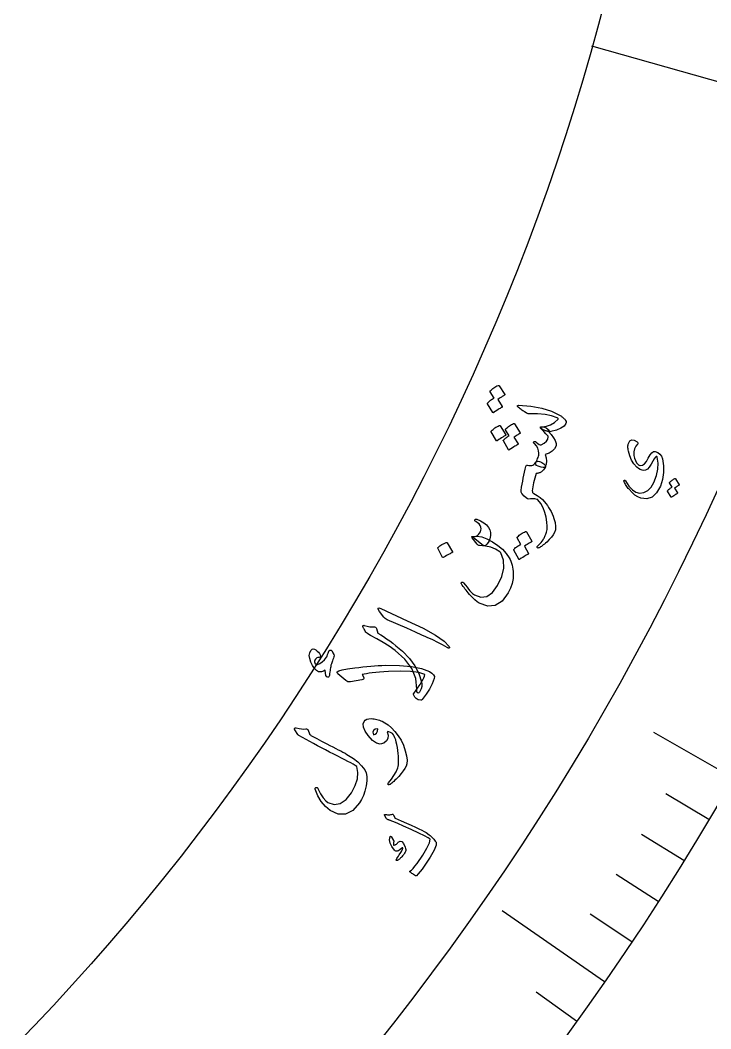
# Model space of a CAD drawing. Header units: millimetres. Extents: x -92 to 93, y -93 to 102.
# Drawn here: x 44.82 to 63.27, y -43.16 to -16.23 of the extents above; entities that cross this region are included whole.
import ezdxf

# ---------------------------------------------------------------- set-up
doc = ezdxf.new("R2010")
doc.units = ezdxf.units.MM
for name, color, linetype in [('CUT_OUTER', 1, 'Continuous'), ('ENGRAVE', 7, 'Continuous'), ('ENGRAVE_FINE', 8, 'Continuous'), ('TEXT', 5, 'Continuous')]:
    doc.layers.add(name, color=color, linetype=linetype)

msp = doc.modelspace()

# ---------------------------------------------------------------- linework, layer by layer
at = {"layer": 'CUT_OUTER'}
msp.add_arc((0.0002, -0.0002), 92.4998, 173.917974, 358.242301, dxfattribs=at)
at = {"layer": 'ENGRAVE'}
for points in [[(70.7822, -19.9409), (60.0981, -16.931)], [(63.8665, -36.4532), (61.7457, -35.2426)], [(60.4329, -41.9002), (57.6963, -40.0028)]]:
    msp.add_lwpolyline(points, dxfattribs=at)
for radius in [90.65, 90.65, 88.2219, 83.7125, 83.7125, 80.1513, 73.5375, 73.5375, 69.6525, 62.4375, 62.4375]:
    msp.add_circle((0, 0), radius, dxfattribs=at)
at = {"layer": 'ENGRAVE_FINE'}
for points in [[(63.2188, -37.5652), (62.0737, -36.8848)], [(62.5514, -38.6663), (61.4184, -37.9659)], [(61.8645, -39.7561), (60.744, -39.036)], [(61.1583, -40.8342), (60.0505, -40.0945)], [(59.6886, -42.9539), (58.6074, -42.1759)]]:
    msp.add_lwpolyline(points, dxfattribs=at)
at = {"layer": 'TEXT'}
for points in [[(57.3772, -26.153), (57.3752, -26.1479), (57.3753, -26.1421), (57.3774, -26.1355), (57.3816, -26.1282), (57.4046, -26.1056), (57.4282, -26.0843), (57.4525, -26.0644), (57.4775, -26.0458), (57.5034, -26.0285), (57.5305, -26.0123), (57.5588, -25.9973), (57.5883, -25.9834), (57.5961, -25.9817), (57.6032, -25.9826), (57.6096, -25.9861), (57.6152, -25.9922), (57.7714, -26.2246), (57.7726, -26.2296), (57.7702, -26.235), (57.7641, -26.2409), (57.7543, -26.2472), (57.7463, -26.2509), (57.7345, -26.2576), (57.719, -26.2672), (57.6999, -26.2798), (57.6767, -26.2954), (57.6493, -26.3142), (57.6177, -26.336), (57.5819, -26.361), (57.7012, -26.5442), (57.7041, -26.5515), (57.7024, -26.5583), (57.6962, -26.5648), (57.6855, -26.5709), (57.6761, -26.5761), (57.6619, -26.5846), (57.6427, -26.5962), (57.6186, -26.6111), (57.5893, -26.6296), (57.5548, -26.652), (57.515, -26.6782), (57.47, -26.7083), (57.4637, -26.7106), (57.4585, -26.7106), (57.4545, -26.7081), (57.4516, -26.7031), (57.3072, -26.4707), (57.3053, -26.4656), (57.3054, -26.4598), (57.3076, -26.4532), (57.3118, -26.4459), (57.3303, -26.4262), (57.3497, -26.4078), (57.37, -26.3906), (57.3912, -26.3747), (57.4132, -26.3599), (57.4357, -26.3462), (57.4588, -26.3337), (57.4825, -26.3222)], [(58.132, -26.5141), (58.4618, -26.5358), (58.7581, -26.5884), (59.0207, -26.6724), (59.2496, -26.7883), (59.2647, -26.7974), (59.28, -26.8077), (59.2953, -26.8191), (59.3108, -26.8316), (59.3262, -26.8449), (59.3411, -26.8587), (59.3556, -26.873), (59.3697, -26.8877), (59.3925, -26.9171), (59.4054, -26.9455), (59.4085, -26.9729), (59.4016, -26.9993), (59.3515, -27.0679), (59.2678, -27.1267), (59.1506, -27.1756), (58.9999, -27.2144), (58.9777, -27.2185), (58.9516, -27.2181), (58.9215, -27.2133), (58.8874, -27.2041), (58.8712, -27.1982), (58.8553, -27.1923), (58.8396, -27.1862), (58.8242, -27.1801), (58.8092, -27.1737), (58.7946, -27.1668), (58.7804, -27.1595), (58.7666, -27.1517), (58.7435, -27.1363), (58.7285, -27.1221), (58.7216, -27.1089), (58.7228, -27.097), (58.7273, -27.0919), (58.7355, -27.0882), (58.7475, -27.0857), (58.7631, -27.0845), (58.8798, -27.073), (58.9901, -27.0351), (59.0939, -26.9705), (59.1911, -26.8794), (59.1938, -26.8716), (59.1913, -26.8639), (59.1835, -26.8565), (59.1704, -26.8493), (59.0201, -26.7962), (58.8432, -26.761), (58.6396, -26.7435), (58.4096, -26.7433), (58.3936, -26.7396), (58.3695, -26.7292), (58.3373, -26.7121), (58.2969, -26.6883), (58.2739, -26.6738), (58.2508, -26.6582), (58.2275, -26.6415), (58.2042, -26.6237), (58.1808, -26.6052), (58.1578, -26.5867), (58.135, -26.5681), (58.1124, -26.5494), (58.1071, -26.5444), (58.1043, -26.5389), (58.1039, -26.5327), (58.1059, -26.526), (58.1094, -26.521), (58.115, -26.5174), (58.1225, -26.515), (58.132, -26.5141)], [(57.4042, -27.2243), (57.4024, -27.2191), (57.4025, -27.2132), (57.4048, -27.2066), (57.4091, -27.1993), (57.4325, -27.1769), (57.4566, -27.1558), (57.4813, -27.1361), (57.5066, -27.1177), (57.5329, -27.1006), (57.5603, -27.0846), (57.5889, -27.0699), (57.6186, -27.0563), (57.6282, -27.0539), (57.636, -27.0542), (57.6422, -27.0571), (57.6468, -27.0627), (57.799, -27.2984), (57.8006, -27.3051), (57.7979, -27.3116), (57.7911, -27.3178), (57.7801, -27.3237), (57.7707, -27.3289), (57.7563, -27.3373), (57.737, -27.3489), (57.7126, -27.3637), (57.6831, -27.382), (57.6483, -27.4042), (57.6081, -27.4303), (57.5627, -27.4602), (57.5558, -27.4637), (57.5502, -27.4645), (57.5459, -27.4624), (57.543, -27.4576)], [(57.7898, -27.1708), (57.7879, -27.1657), (57.7881, -27.1598), (57.7903, -27.1531), (57.7947, -27.1458), (57.8181, -27.1231), (57.8421, -27.1018), (57.8668, -27.0818), (57.8922, -27.0632), (57.9184, -27.0459), (57.9458, -27.0298), (57.9744, -27.0148), (58.0042, -27.001), (58.0121, -26.9993), (58.0192, -27.0003), (58.0255, -27.0038), (58.0311, -27.0101), (58.1837, -27.2459), (58.1848, -27.251), (58.1823, -27.2564), (58.176, -27.2623), (58.1662, -27.2686), (58.1595, -27.2727), (58.1491, -27.2791), (58.1351, -27.2879), (58.1173, -27.299), (58.096, -27.3125), (58.0714, -27.3286), (58.0434, -27.3471), (58.0121, -27.3681), (58.1241, -27.5415), (58.1257, -27.5483), (58.123, -27.5548), (58.1162, -27.561), (58.1051, -27.567), (58.0957, -27.5722), (58.0813, -27.5807), (58.0619, -27.5924), (58.0374, -27.6073), (58.0078, -27.6257), (57.9729, -27.6481), (57.9326, -27.6743), (57.8869, -27.7044), (57.8806, -27.7068), (57.8754, -27.7067), (57.8714, -27.7041), (57.8686, -27.6991), (57.7305, -27.4647), (57.7287, -27.4595), (57.7289, -27.4536), (57.7311, -27.447), (57.7355, -27.4397), (57.7521, -27.4236), (57.7692, -27.408), (57.7867, -27.3929), (57.8046, -27.3781), (57.8231, -27.364), (57.8422, -27.3509), (57.8619, -27.3387), (57.8823, -27.3274)], [(58.7379, -27.0867), (58.7814, -27.086), (58.8266, -27.0965), (58.8735, -27.1181), (58.9222, -27.1509), (58.9407, -27.1661), (58.95, -27.1767), (58.9503, -27.1827), (58.9415, -27.184), (58.9268, -27.184), (58.9195, -27.1869), (58.9194, -27.1927), (58.9266, -27.2014), (59.0065, -27.2968), (59.0677, -27.3795), (59.1102, -27.4492), (59.1341, -27.506), (59.1406, -27.5289), (59.1433, -27.5513), (59.1424, -27.5733), (59.1377, -27.5949), (59.0971, -27.6739), (59.0345, -27.7395), (58.9501, -27.7916), (58.8437, -27.8301), (58.8712, -27.9171), (58.8815, -28.0009), (58.8746, -28.0814), (58.8505, -28.1586), (58.831, -28.1735), (58.7929, -28.1756), (58.7361, -28.1649), (58.6608, -28.1412), (58.6192, -28.1206), (58.5946, -28.0964), (58.5869, -28.0684), (58.5962, -28.0369), (58.6154, -28.0019), (58.6321, -27.9681), (58.6462, -27.9355), (58.6578, -27.9041), (58.6669, -27.8742), (58.6737, -27.8459), (58.6782, -27.8194), (58.6803, -27.7946), (58.6728, -27.7262), (58.6501, -27.6604), (58.6125, -27.5971), (58.5597, -27.5363), (58.5446, -27.5196), (58.5379, -27.5052), (58.5397, -27.4931), (58.55, -27.4832), (58.5651, -27.4764), (58.58, -27.4765), (58.5947, -27.4834), (58.6092, -27.4971), (58.6494, -27.5359), (58.685, -27.5605), (58.7161, -27.5707), (58.7427, -27.5667), (58.821, -27.5196), (58.8785, -27.4687), (58.9151, -27.4142), (58.9309, -27.356), (58.9301, -27.3517), (58.9279, -27.3459), (58.9242, -27.3385), (58.919, -27.3296), (58.9042, -27.3117), (58.8672, -27.2718), (58.808, -27.21), (58.7265, -27.1263), (58.7234, -27.1223), (58.7214, -27.117), (58.7203, -27.1105), (58.7202, -27.1027), (58.7222, -27.0969), (58.7258, -27.0923), (58.7311, -27.0889), (58.7379, -27.0867)], [(61.3133, -27.5524), (61.265, -27.6046), (61.2333, -27.6728), (61.2179, -27.757), (61.219, -27.8572), (61.2319, -27.9265), (61.2559, -27.9903), (61.2909, -28.0487), (61.3371, -28.1015), (61.3475, -28.1095), (61.3595, -28.1153), (61.3731, -28.1189), (61.3882, -28.1204), (61.4426, -28.1087), (61.4964, -28.072), (61.5495, -28.0102), (61.6019, -27.9233), (61.6526, -27.837), (61.6998, -27.779), (61.7436, -27.7493), (61.7842, -27.7479), (61.8545, -27.7774), (61.9102, -27.819), (61.9513, -27.8728), (61.9777, -27.9388), (62.0098, -28.1254), (62.0117, -28.3101), (61.9833, -28.4928), (61.9247, -28.673), (61.8253, -28.8535), (61.7048, -28.9667), (61.5637, -29.0129), (61.4021, -28.9919), (61.3239, -28.9582), (61.2455, -28.9076), (61.1671, -28.8401), (61.0884, -28.7559), (61.0678, -28.7298), (61.0483, -28.7039), (61.0299, -28.678), (61.0126, -28.6522), (60.9963, -28.6263), (60.981, -28.6002), (60.9667, -28.5738), (60.9534, -28.5472), (60.9488, -28.5341), (60.949, -28.5245), (60.954, -28.5181), (60.9637, -28.5152), (60.9738, -28.5158), (60.9827, -28.5189), (60.9904, -28.5247), (60.9969, -28.533), (61.0858, -28.6695), (61.177, -28.7687), (61.2709, -28.8305), (61.3674, -28.8548), (61.4868, -28.8426), (61.591, -28.7912), (61.68, -28.7005), (61.7535, -28.5705), (61.8197, -28.391), (61.8559, -28.2188), (61.8622, -28.054), (61.8386, -27.8968), (61.8352, -27.8865), (61.8298, -27.8807), (61.8223, -27.8795), (61.8128, -27.8828), (61.7888, -27.903), (61.7582, -27.9428), (61.7208, -28.0024), (61.6768, -28.0817), (61.6284, -28.1607), (61.58, -28.2157), (61.5316, -28.2467), (61.4832, -28.2538), (61.4343, -28.2449), (61.387, -28.2269), (61.3412, -28.1998), (61.2971, -28.1637), (61.2179, -28.0761), (61.154, -27.9758), (61.1052, -27.863), (61.0715, -27.7376), (61.0646, -27.7053), (61.0599, -27.6747), (61.0571, -27.646), (61.0564, -27.6191), (61.0576, -27.594), (61.0605, -27.5708), (61.065, -27.5495), (61.0713, -27.5302), (61.1106, -27.4611), (61.1623, -27.4311), (61.2264, -27.4402), (61.303, -27.4885), (61.3211, -27.5072), (61.3289, -27.5241), (61.3263, -27.5392), (61.3133, -27.5524)], [(58.8533, -28.1529), (58.8299, -28.1967), (58.8048, -28.234), (58.7781, -28.2647), (58.7497, -28.289), (58.7353, -28.299), (58.7199, -28.3075), (58.7035, -28.3144), (58.6862, -28.3197), (58.668, -28.324), (58.6493, -28.3278), (58.6299, -28.331), (58.6099, -28.3337), (58.57, -28.4608), (58.539, -28.5799), (58.5168, -28.6912), (58.5035, -28.7947), (58.5047, -28.8184), (58.5124, -28.8387), (58.5266, -28.8556), (58.5472, -28.869), (58.6338, -28.9206), (58.7095, -28.9738), (58.7743, -29.0288), (58.8281, -29.0856), (58.8677, -29.135), (58.9051, -29.1862), (58.9402, -29.2393), (58.973, -29.2942), (59.0034, -29.3509), (59.0313, -29.4093), (59.0565, -29.4693), (59.0791, -29.531), (59.1121, -29.6457), (59.1258, -29.747), (59.1204, -29.8348), (59.0959, -29.9089), (59.0588, -29.9731), (59.0126, -30.0367), (58.9574, -30.0997), (58.8932, -30.1621), (58.8592, -30.1913), (58.8273, -30.2175), (58.7977, -30.2407), (58.7702, -30.261), (58.7449, -30.2786), (58.722, -30.2938), (58.7014, -30.3066), (58.6831, -30.317), (58.6695, -30.3219), (58.6573, -30.3226), (58.6464, -30.319), (58.6368, -30.3111), (58.6309, -30.3008), (58.6309, -30.29), (58.637, -30.2788), (58.649, -30.267), (58.6973, -30.2215), (58.7377, -30.1786), (58.77, -30.1383), (58.7944, -30.1007), (58.8059, -30.0807), (58.8174, -30.059), (58.8289, -30.0358), (58.8402, -30.0109), (58.8515, -29.9845), (58.8627, -29.9564), (58.8739, -29.9267), (58.885, -29.8954), (58.8997, -29.8249), (58.9025, -29.7358), (58.8935, -29.6284), (58.8725, -29.5026), (58.8384, -29.3721), (58.7901, -29.2504), (58.7277, -29.1376), (58.6512, -29.0335), (58.648, -29.0292), (58.6442, -29.0264), (58.6396, -29.0251), (58.6343, -29.0251), (58.5717, -29.014), (58.5129, -29.0091), (58.458, -29.0106), (58.4069, -29.0183), (58.3787, -29.0135), (58.3389, -28.9863), (58.2875, -28.9365), (58.2245, -28.8644), (58.2138, -28.847), (58.2072, -28.8286), (58.2046, -28.8091), (58.2061, -28.7885), (58.2194, -28.7028), (58.2331, -28.6186), (58.2472, -28.536), (58.2618, -28.4551), (58.2771, -28.3754), (58.2936, -28.2967), (58.3111, -28.2191), (58.3299, -28.1426), (58.3361, -28.1251), (58.3456, -28.1136), (58.3583, -28.1079), (58.3743, -28.1082), (58.4066, -28.1168), (58.4375, -28.1212), (58.467, -28.1214), (58.495, -28.1175), (58.5209, -28.107), (58.5468, -28.0891), (58.5728, -28.0639), (58.5989, -28.0312), (58.6151, -28.0167), (58.6364, -28.009), (58.6627, -28.008), (58.694, -28.0138), (58.727, -28.0248), (58.7582, -28.0392), (58.7878, -28.0573), (58.8157, -28.0789), (58.8372, -28.1006), (58.8507, -28.1201), (58.856, -28.1376), (58.8533, -28.1529)], [(62.167, -28.5867), (62.1657, -28.5832), (62.1658, -28.5791), (62.1674, -28.5746), (62.1703, -28.5695), (62.186, -28.5538), (62.2021, -28.539), (62.2187, -28.5251), (62.2357, -28.5121), (62.2533, -28.5), (62.2717, -28.4886), (62.2909, -28.4781), (62.3108, -28.4683), (62.3161, -28.4671), (62.3209, -28.4677), (62.3251, -28.47), (62.3288, -28.4742), (62.4307, -28.633), (62.4314, -28.6364), (62.4297, -28.6402), (62.4255, -28.6442), (62.4189, -28.6487), (62.4135, -28.6513), (62.4055, -28.656), (62.395, -28.6627), (62.382, -28.6715), (62.3663, -28.6824), (62.3477, -28.6955), (62.3262, -28.7108), (62.3019, -28.7282), (62.3798, -28.8533), (62.3817, -28.8582), (62.3805, -28.863), (62.3763, -28.8675), (62.369, -28.8717), (62.3627, -28.8754), (62.3531, -28.8813), (62.34, -28.8895), (62.3237, -28.9), (62.3039, -28.9129), (62.2805, -28.9286), (62.2535, -28.947), (62.2229, -28.9681), (62.2187, -28.9698), (62.2152, -28.9698), (62.2126, -28.9681), (62.2107, -28.9647), (62.1163, -28.8061), (62.115, -28.8026), (62.1151, -28.7986), (62.1167, -28.794), (62.1196, -28.789), (62.1322, -28.7752), (62.1454, -28.7624), (62.1593, -28.7504), (62.1737, -28.7392), (62.1886, -28.7289), (62.2039, -28.7193), (62.2196, -28.7104), (62.2356, -28.7023)], [(56.9697, -29.5719), (56.9788, -29.5595), (56.9902, -29.5527), (57.004, -29.5516), (57.0203, -29.556), (57.1202, -29.6006), (57.2056, -29.6512), (57.2763, -29.7079), (57.3324, -29.7707), (57.3715, -29.8391), (57.3911, -29.9125), (57.3913, -29.9909), (57.372, -30.0742), (57.3511, -30.1288), (57.3243, -30.1768), (57.2917, -30.2181), (57.2532, -30.2528), (57.2335, -30.2615), (57.2103, -30.2603), (57.1834, -30.2492), (57.1528, -30.2282), (56.9642, -30.0754), (56.95, -30.0637), (56.9405, -30.0532), (56.9357, -30.0438), (56.9356, -30.0356), (56.9397, -30.0288), (56.9474, -30.0233), (56.9588, -30.0194), (56.9738, -30.017), (57.0084, -30.0085), (57.0405, -29.9912), (57.0701, -29.9651), (57.0973, -29.9302), (57.1186, -29.8903), (57.1309, -29.8491), (57.134, -29.8067), (57.128, -29.7631), (57.1111, -29.7193), (57.0827, -29.6806), (57.0428, -29.6469), (56.9915, -29.6182), (56.9766, -29.6083), (56.968, -29.5972), (56.9657, -29.5851), (56.9697, -29.5719)], [(58.1007, -30.0518), (58.0991, -30.0465), (58.0995, -30.0405), (58.1021, -30.0338), (58.1068, -30.0264), (58.1314, -30.004), (58.1565, -29.983), (58.1823, -29.9633), (58.2086, -29.9451), (58.2358, -29.9282), (58.2641, -29.9126), (58.2935, -29.8981), (58.3241, -29.8849), (58.3321, -29.8834), (58.3392, -29.8846), (58.3454, -29.8884), (58.3506, -29.8949), (58.4926, -30.1396), (58.4935, -30.1448), (58.4906, -30.1503), (58.4841, -30.1561), (58.4739, -30.1623), (58.4655, -30.1658), (58.4533, -30.1723), (58.4371, -30.1816), (58.417, -30.1939), (58.3927, -30.2091), (58.3639, -30.2274), (58.3307, -30.2487), (58.293, -30.2731), (58.4011, -30.4659), (58.4035, -30.4735), (58.4014, -30.4805), (58.3948, -30.4869), (58.3835, -30.4927), (58.3738, -30.4978), (58.3589, -30.506), (58.3389, -30.5173), (58.3136, -30.5318), (58.283, -30.5497), (58.2468, -30.5715), (58.2051, -30.597), (58.1578, -30.6264), (58.1513, -30.6286), (58.1461, -30.6283), (58.1423, -30.6256), (58.1397, -30.6204), (58.0096, -30.3762), (58.008, -30.3709), (58.0085, -30.3649), (58.0111, -30.3582), (58.0158, -30.3508), (58.0357, -30.3312), (58.0564, -30.3129), (58.0779, -30.296), (58.1003, -30.2804), (58.1234, -30.266), (58.1469, -30.2527), (58.171, -30.2406), (58.1956, -30.2297)], [(57.4418, -30.1569), (57.5835, -30.2527), (57.7053, -30.3559), (57.8072, -30.4668), (57.889, -30.5852), (57.9124, -30.63), (57.933, -30.6772), (57.9507, -30.7267), (57.9657, -30.7786), (57.9776, -30.833), (57.9866, -30.8902), (57.9925, -30.9501), (57.9954, -31.0126), (57.9888, -31.1405), (57.9639, -31.2682), (57.9206, -31.3956), (57.859, -31.5226), (57.6986, -31.7421), (57.5158, -31.8609), (57.3114, -31.879), (57.0854, -31.797), (57.0323, -31.7616), (56.9715, -31.7101), (56.903, -31.6427), (56.8268, -31.5593), (56.7937, -31.5211), (56.7625, -31.484), (56.7331, -31.4479), (56.7056, -31.4129), (56.6798, -31.3789), (56.6555, -31.3457), (56.6328, -31.3134), (56.6115, -31.282), (56.607, -31.2732), (56.6053, -31.2642), (56.6063, -31.2549), (56.6102, -31.2455), (56.6147, -31.2394), (56.6205, -31.235), (56.6276, -31.2322), (56.6361, -31.2311), (56.6439, -31.2314), (56.652, -31.2345), (56.6604, -31.2405), (56.669, -31.2492), (56.7164, -31.3126), (56.7604, -31.3696), (56.801, -31.4204), (56.8381, -31.4647), (56.8721, -31.5025), (56.9035, -31.5333), (56.9322, -31.5573), (56.9582, -31.5745), (57.1314, -31.6364), (57.2925, -31.6157), (57.4413, -31.5122), (57.5773, -31.3257), (57.6897, -31.0839), (57.7414, -30.858), (57.7326, -30.6483), (57.6635, -30.4554), (57.6592, -30.448), (57.653, -30.44), (57.6449, -30.4315), (57.6349, -30.4224), (57.5214, -30.3538), (57.3933, -30.3029), (57.2506, -30.2694), (57.0934, -30.2534), (57.0758, -30.2523), (57.0596, -30.247), (57.0446, -30.2375), (57.031, -30.2239), (56.8976, -30.0473), (56.8882, -30.0333), (56.8858, -30.0226), (56.8906, -30.0152), (56.9025, -30.0111), (57.0221, -30.006), (57.1518, -30.0285), (57.2917, -30.0788), (57.4418, -30.1569)], [(55.979, -30.3297), (55.9774, -30.3245), (55.9779, -30.3186), (55.9805, -30.3121), (55.9853, -30.3051), (56.0355, -30.264), (56.0889, -30.2286), (56.1454, -30.1988), (56.2051, -30.1745), (56.2129, -30.1732), (56.2195, -30.1743), (56.2247, -30.1778), (56.2287, -30.1836), (56.3693, -30.4247), (56.3717, -30.4322), (56.3696, -30.439), (56.363, -30.4451), (56.3518, -30.4505), (56.3422, -30.4552), (56.3273, -30.4629), (56.3074, -30.4735), (56.2822, -30.487), (56.2518, -30.5038), (56.2158, -30.5241), (56.1742, -30.5481), (56.1272, -30.5756), (56.1201, -30.5788), (56.1145, -30.5792), (56.1103, -30.577), (56.1077, -30.572)], [(54.4239, -32.013), (54.3888, -31.9584), (54.3831, -31.9279), (54.407, -31.9213), (54.4604, -31.9386), (55.1585, -32.2655), (55.5867, -32.4665), (55.9165, -32.648), (56.1477, -32.8106), (56.28, -32.9544), (56.2879, -32.9712), (56.2903, -32.9834), (56.2872, -32.9909), (56.2786, -32.9939), (56.2679, -32.994), (56.2556, -32.9914), (56.2417, -32.986), (56.2263, -32.9779), (56.1092, -32.9092), (55.9819, -32.8419), (55.8443, -32.7757), (55.6965, -32.7107), (55.6583, -32.693), (55.5545, -32.6463), (55.3851, -32.5705), (55.1502, -32.4654), (54.6271, -32.2359), (54.6004, -32.2219), (54.5772, -32.2065), (54.5576, -32.1896), (54.5416, -32.1712)], [(55.5462, -33.8949), (55.5557, -33.9587), (55.5531, -34.0202), (55.5386, -34.0796), (55.512, -34.1367), (55.4915, -34.1662), (55.473, -34.185), (55.4566, -34.193), (55.4423, -34.1901), (55.4297, -34.1769), (55.4215, -34.1551), (55.4176, -34.1249), (55.4179, -34.0862), (55.3917, -33.8034), (55.2858, -33.5378), (55.1007, -33.2896), (54.8369, -33.0586), (54.6795, -32.9468), (54.5183, -32.8422), (54.3532, -32.7448), (54.1842, -32.6544), (54.1353, -32.6283), (54.0979, -32.6051), (54.0719, -32.5847), (54.0575, -32.5673), (54.0415, -32.5392), (54.0272, -32.5143), (54.0146, -32.4927), (54.0037, -32.4744), (53.9946, -32.4591), (53.9874, -32.4467), (53.9821, -32.4373), (53.9787, -32.4308), (53.9758, -32.4202), (53.9752, -32.4109), (53.9769, -32.403), (53.981, -32.3966), (53.9891, -32.3903), (53.997, -32.3866), (54.0048, -32.3855), (54.0124, -32.387), (54.0952, -32.4099), (54.1643, -32.4245), (54.2196, -32.4309), (54.2611, -32.429), (54.2912, -32.4266), (54.315, -32.4335), (54.3323, -32.4494), (54.3433, -32.4745), (54.3772, -32.595), (54.4546, -32.6397), (54.5332, -32.6889), (54.6129, -32.7427), (54.6938, -32.801), (54.7762, -32.8638), (54.8602, -32.931), (54.9458, -33.0027), (55.0331, -33.0788), (55.2197, -33.2675), (55.3675, -33.4664), (55.4764, -33.6755), (55.5462, -33.8949)], [(53.2056, -33.2251), (53.1911, -33.2627), (53.1777, -33.2977), (53.1655, -33.3301), (53.1545, -33.3599), (53.1449, -33.3869), (53.137, -33.4113), (53.1308, -33.4329), (53.1263, -33.4517), (53.1225, -33.4713), (53.118, -33.4951), (53.1131, -33.523), (53.1075, -33.555), (53.1016, -33.5913), (53.0954, -33.632), (53.089, -33.6771), (53.0823, -33.7265), (53.0777, -33.7455), (53.0692, -33.7588), (53.0569, -33.7665), (53.0407, -33.7686), (53.0113, -33.7574), (52.9906, -33.7233), (52.9784, -33.6662), (52.9747, -33.5861), (52.9231, -33.6127), (52.8759, -33.6278), (52.8333, -33.6312), (52.7953, -33.6232), (52.7359, -33.5885), (52.6817, -33.5347), (52.6326, -33.4619), (52.5887, -33.37), (52.5578, -33.2743), (52.5479, -33.1899), (52.5592, -33.1166), (52.5915, -33.0545), (52.6209, -33.027), (52.6529, -33.0157), (52.6876, -33.0208), (52.725, -33.0423), (52.7609, -33.0728), (52.791, -33.105), (52.8154, -33.1391), (52.8341, -33.1749), (52.844, -33.2052), (52.8431, -33.2269), (52.8313, -33.2401), (52.8088, -33.2446), (52.7781, -33.2467), (52.7514, -33.2549), (52.7287, -33.2692), (52.7101, -33.2896), (52.6948, -33.3137), (52.6867, -33.3383), (52.6857, -33.3633), (52.6917, -33.3888), (52.7037, -33.4123), (52.7195, -33.427), (52.739, -33.4329), (52.7622, -33.4299), (52.8284, -33.4055), (52.8914, -33.3647), (52.9513, -33.3075), (53.0079, -33.2339), (53.012, -33.2269), (53.016, -33.2188), (53.02, -33.2096), (53.0241, -33.1993), (53.0283, -33.1879), (53.0328, -33.1757), (53.0377, -33.1625), (53.0429, -33.1485), (53.0488, -33.1334), (53.054, -33.1197), (53.0585, -33.1073), (53.0625, -33.0964), (53.0661, -33.0868), (53.0695, -33.0785), (53.0729, -33.0714), (53.0761, -33.0656), (53.0839, -33.0557), (53.0928, -33.0492), (53.1028, -33.0461), (53.114, -33.0463), (53.1237, -33.0482), (53.1321, -33.0514), (53.1391, -33.056), (53.1448, -33.062), (53.1775, -33.1169), (53.1985, -33.1625), (53.2079, -33.1985), (53.2056, -33.2251)], [(55.3355, -34.2021), (55.4005, -34.1148), (55.4574, -34.0347), (55.5065, -33.9616), (55.5475, -33.8957), (55.5809, -33.8369), (55.607, -33.7852), (55.6258, -33.7406), (55.6372, -33.703), (55.4723, -33.6493), (55.2542, -33.6185), (54.9828, -33.6099), (54.6584, -33.6227), (54.5369, -33.6309), (54.425, -33.6393), (54.3228, -33.648), (54.2302, -33.6571), (54.1474, -33.6666), (54.0746, -33.6767), (54.0117, -33.6875), (53.9587, -33.699), (54.0033, -33.7814), (54.0011, -33.8033), (53.9921, -33.8199), (53.9761, -33.8313), (53.9533, -33.8375), (53.6439, -33.8939), (53.6101, -33.8957), (53.5783, -33.8906), (53.5486, -33.8786), (53.5209, -33.8598), (53.3134, -33.6779), (53.2993, -33.6642), (53.2909, -33.6519), (53.2881, -33.6409), (53.291, -33.6312), (53.3323, -33.6035), (53.4246, -33.5763), (53.568, -33.5493), (53.7625, -33.5222), (53.8719, -33.5085), (53.9792, -33.4963), (54.0844, -33.4855), (54.1875, -33.4762), (54.2884, -33.4683), (54.3872, -33.4618), (54.484, -33.4569), (54.5785, -33.4534), (54.9551, -33.455), (55.2773, -33.4823), (55.5451, -33.5363), (55.7583, -33.6178), (55.8244, -33.6602), (55.8676, -33.7049), (55.8879, -33.752), (55.8852, -33.8015), (55.8322, -33.9456), (55.761, -34.0872), (55.6717, -34.2261), (55.5644, -34.3621), (55.5539, -34.3743), (55.5434, -34.3827), (55.5329, -34.3873), (55.5224, -34.3883), (55.4566, -34.3714), (55.4036, -34.3435), (55.3635, -34.3045), (55.3362, -34.2544), (55.3302, -34.2363), (55.328, -34.2216), (55.3298, -34.2101), (55.3355, -34.2021)], [(54.1219, -35.3295), (54.0419, -35.2091), (53.9964, -35.106), (53.9856, -35.0199), (54.0093, -34.9508), (54.04, -34.9177), (54.083, -34.8944), (54.1383, -34.8809), (54.206, -34.8771), (54.243, -34.8782), (54.2794, -34.8816), (54.3153, -34.8875), (54.3505, -34.8957), (54.3856, -34.9059), (54.4211, -34.9177), (54.4569, -34.9311), (54.493, -34.9462), (54.5689, -34.9871), (54.651, -35.0466), (54.7394, -35.1246), (54.834, -35.2211), (54.9247, -35.3325), (55.0013, -35.4548), (55.0637, -35.5881), (55.1119, -35.7325), (55.1444, -35.8725), (55.1593, -35.9886), (55.1565, -36.0804), (55.1363, -36.1481), (55.1014, -36.2078), (55.0561, -36.2731), (55.0004, -36.344), (54.9343, -36.4204), (54.8994, -36.4583), (54.8661, -36.4926), (54.8345, -36.5234), (54.8044, -36.5507), (54.7761, -36.5749), (54.7499, -36.5964), (54.7257, -36.6151), (54.7036, -36.6311), (54.6883, -36.6391), (54.675, -36.6427), (54.6638, -36.6419), (54.6546, -36.6367), (54.6486, -36.6267), (54.6478, -36.6158), (54.6523, -36.6042), (54.662, -36.5918), (54.7401, -36.4961), (54.8073, -36.3965), (54.8636, -36.2931), (54.9091, -36.1858), (54.9195, -36.1504), (54.9271, -36.1086), (54.9319, -36.0603), (54.9337, -36.0058), (54.9327, -35.9448), (54.9287, -35.8775), (54.9218, -35.8039), (54.9119, -35.7239), (54.8998, -35.6441), (54.8861, -35.571), (54.8708, -35.5045), (54.8541, -35.4446), (54.8355, -35.3914), (54.8149, -35.345), (54.7923, -35.3053), (54.7676, -35.2723), (54.7141, -35.2476), (54.6726, -35.2317), (54.6433, -35.2245), (54.626, -35.226), (54.6543, -35.3205), (54.6487, -35.403), (54.6092, -35.4736), (54.5359, -35.532), (54.4424, -35.5585), (54.3423, -35.5335), (54.2355, -35.4571), (54.1219, -35.3295)], [(52.1582, -35.1724), (52.1532, -35.1626), (52.1513, -35.1531), (52.1526, -35.1439), (52.157, -35.1349), (52.164, -35.1277), (52.1731, -35.1237), (52.1842, -35.1229), (52.1974, -35.1254), (52.2729, -35.1419), (52.3414, -35.1513), (52.4028, -35.1537), (52.4571, -35.1489), (52.4754, -35.149), (52.4917, -35.1564), (52.5058, -35.1712), (52.5179, -35.1933), (52.5227, -35.2055), (52.5273, -35.2172), (52.5319, -35.2283), (52.5363, -35.2389), (52.5405, -35.2488), (52.5442, -35.258), (52.5475, -35.2665), (52.5504, -35.2742), (52.556, -35.2876), (52.5648, -35.3005), (52.5769, -35.3127), (52.5922, -35.3244), (52.6391, -35.3516), (52.6908, -35.3805), (52.7472, -35.4112), (52.8083, -35.4436), (52.8741, -35.478), (52.9443, -35.5144), (53.0191, -35.5529), (53.0983, -35.5935), (53.1781, -35.6328), (53.2528, -35.6704), (53.3223, -35.7061), (53.3867, -35.7399), (53.4462, -35.7719), (53.5012, -35.802), (53.5515, -35.8302), (53.5972, -35.8564), (53.7289, -35.9395), (53.8443, -36.0321), (53.9435, -36.1342), (54.0263, -36.2459), (54.0649, -36.3266), (54.0845, -36.4248), (54.0852, -36.5403), (54.0668, -36.6733), (54.034, -36.809), (53.9934, -36.93), (53.9451, -37.0362), (53.8891, -37.1276), (53.7067, -37.3271), (53.5153, -37.4272), (53.3153, -37.4279), (53.1071, -37.3298), (52.9768, -37.2214), (52.8668, -37.0901), (52.777, -36.9361), (52.7071, -36.7594), (52.7042, -36.7476), (52.7043, -36.7375), (52.7075, -36.7291), (52.7139, -36.7223), (52.7225, -36.7165), (52.7307, -36.7132), (52.7386, -36.7125), (52.7461, -36.7144), (52.7561, -36.719), (52.7644, -36.7252), (52.771, -36.7332), (52.776, -36.7428), (52.8499, -36.8816), (52.9194, -36.9904), (52.9845, -37.0691), (53.0454, -37.1177), (53.2126, -37.1707), (53.3735, -37.1444), (53.5277, -37.0387), (53.6746, -36.8534), (53.7759, -36.6649), (53.8335, -36.4856), (53.8478, -36.3159), (53.8189, -36.1559), (53.7721, -36.1274), (53.7166, -36.0953), (53.6526, -36.0594), (53.58, -36.0199), (53.4984, -35.9767), (53.4078, -35.93), (53.3079, -35.8796), (53.199, -35.8256), (53.0874, -35.7687), (52.9779, -35.7122), (52.8705, -35.6561), (52.7652, -35.6004), (52.662, -35.5449), (52.5612, -35.4896), (52.4626, -35.4344), (52.3663, -35.3793), (52.2712, -35.3298), (52.2615, -35.3225), (52.253, -35.3147), (52.2458, -35.3064), (52.24, -35.2976)], [(54.3745, -35.1534), (54.3024, -35.1618), (54.2589, -35.1907), (54.2442, -35.24), (54.2581, -35.3098), (54.309, -35.2933), (54.3454, -35.2617), (54.3673, -35.2151), (54.3745, -35.1534)], [(54.5831, -37.4365), (54.6081, -37.4396), (54.6324, -37.4417), (54.656, -37.4426), (54.679, -37.4425), (54.7013, -37.4411), (54.7232, -37.4385), (54.7444, -37.4346), (54.7652, -37.4293), (54.7752, -37.4287), (54.7841, -37.4322), (54.7916, -37.4399), (54.798, -37.4517), (54.8288, -37.5176), (54.8323, -37.5244), (54.8356, -37.5298), (54.8386, -37.5337), (54.8414, -37.5362), (55.0003, -37.6039), (55.1434, -37.6658), (55.2705, -37.7221), (55.3818, -37.7727), (55.4769, -37.8178), (55.5557, -37.8573), (55.6182, -37.8914), (55.6643, -37.92), (55.7489, -37.9776), (55.7747, -37.9974), (55.7997, -38.0185), (55.8239, -38.0411), (55.8474, -38.065), (55.87, -38.0903), (55.8916, -38.1173), (55.9124, -38.1459), (55.9322, -38.176), (55.9373, -38.2561), (55.8862, -38.3901), (55.7784, -38.5775), (55.6133, -38.8181), (55.5586, -38.891), (55.5059, -38.957), (55.4554, -39.0162), (55.4071, -39.0685), (55.4011, -39.0722), (55.3952, -39.0736), (55.3892, -39.0728), (55.3832, -39.0697), (55.356, -39.0528), (55.3313, -39.0372), (55.3092, -39.023), (55.2897, -39.0101), (55.2726, -38.9984), (55.2576, -38.9878), (55.2447, -38.9781), (55.234, -38.9695), (55.2283, -38.9644), (55.2263, -38.9596), (55.2282, -38.9554), (55.2339, -38.9516), (55.2742, -38.92), (55.3193, -38.8747), (55.3694, -38.8154), (55.4242, -38.7423), (55.5801, -38.5182), (55.6908, -38.3352), (55.7567, -38.1937), (55.7783, -38.0939), (55.7258, -38.0581), (55.6231, -38.0036), (55.4703, -37.9303), (55.2676, -37.838), (55.0637, -37.7468), (54.9092, -37.6783), (54.804, -37.6325), (54.7481, -37.6095), (54.7325, -37.6036), (54.7179, -37.5981), (54.7043, -37.593), (54.6917, -37.5882), (54.6803, -37.5839), (54.67, -37.5802), (54.661, -37.5769), (54.6532, -37.5742), (54.6368, -37.5673), (54.6229, -37.5584), (54.6113, -37.5473), (54.6022, -37.5341), (54.5588, -37.4571), (54.5562, -37.4514), (54.5553, -37.4466), (54.556, -37.4425), (54.5583, -37.4393), (54.5633, -37.4369), (54.5691, -37.4356), (54.5757, -37.4354), (54.5831, -37.4365)], [(54.7057, -38.0235), (54.7083, -38.0206), (54.7115, -38.0188), (54.7153, -38.0179), (54.7196, -38.0181), (54.7228, -38.0193), (54.7258, -38.0211), (54.7288, -38.0235), (54.7316, -38.0265), (54.7978, -38.1253), (54.804, -38.136), (54.8078, -38.1455), (54.8095, -38.1537), (54.8088, -38.1606), (54.8, -38.1862), (54.7954, -38.21), (54.7949, -38.2319), (54.7986, -38.2519), (54.8032, -38.2586), (54.812, -38.2601), (54.8252, -38.2563), (54.8426, -38.2473), (54.8525, -38.2401), (54.8625, -38.2324), (54.8724, -38.2243), (54.8824, -38.2157), (54.8925, -38.2065), (54.9027, -38.1967), (54.913, -38.1861), (54.9235, -38.1749), (54.9716, -38.1443), (55.0185, -38.1563), (55.064, -38.2109), (55.1081, -38.3083), (55.1176, -38.3424), (55.1224, -38.3727), (55.1226, -38.3991), (55.1182, -38.4217), (55.1089, -38.4435), (55.0922, -38.4708), (55.0681, -38.5038), (55.0365, -38.5423), (55.0199, -38.5617), (55.0034, -38.5795), (54.987, -38.5958), (54.9707, -38.6106), (54.9549, -38.6241), (54.9397, -38.6365), (54.9254, -38.6479), (54.9117, -38.6582), (54.9014, -38.6631), (54.8921, -38.6653), (54.8837, -38.6647), (54.8764, -38.6612), (54.8704, -38.6554), (54.8678, -38.6489), (54.8687, -38.6415), (54.873, -38.6334), (54.8881, -38.6086), (54.9056, -38.5807), (54.9255, -38.5498), (54.9479, -38.5159), (54.9896, -38.4524), (55.0198, -38.4013), (55.0385, -38.3624), (55.0457, -38.3357), (55.0456, -38.3316), (55.044, -38.3282), (55.0408, -38.3257), (55.0361, -38.324), (55.0326, -38.3238), (55.0284, -38.325), (55.0236, -38.3276), (55.018, -38.3317), (54.9716, -38.3727), (54.9512, -38.3891), (54.9311, -38.4014), (54.9115, -38.4095), (54.8921, -38.4134), (54.8722, -38.4142), (54.8546, -38.4106), (54.8395, -38.4026), (54.8267, -38.3904), (54.7517, -38.2917), (54.7065, -38.1977), (54.6912, -38.1084), (54.7057, -38.0235)]]:
    msp.add_lwpolyline(points, close=True, dxfattribs=at)

doc.saveas('drawing.dxf')
